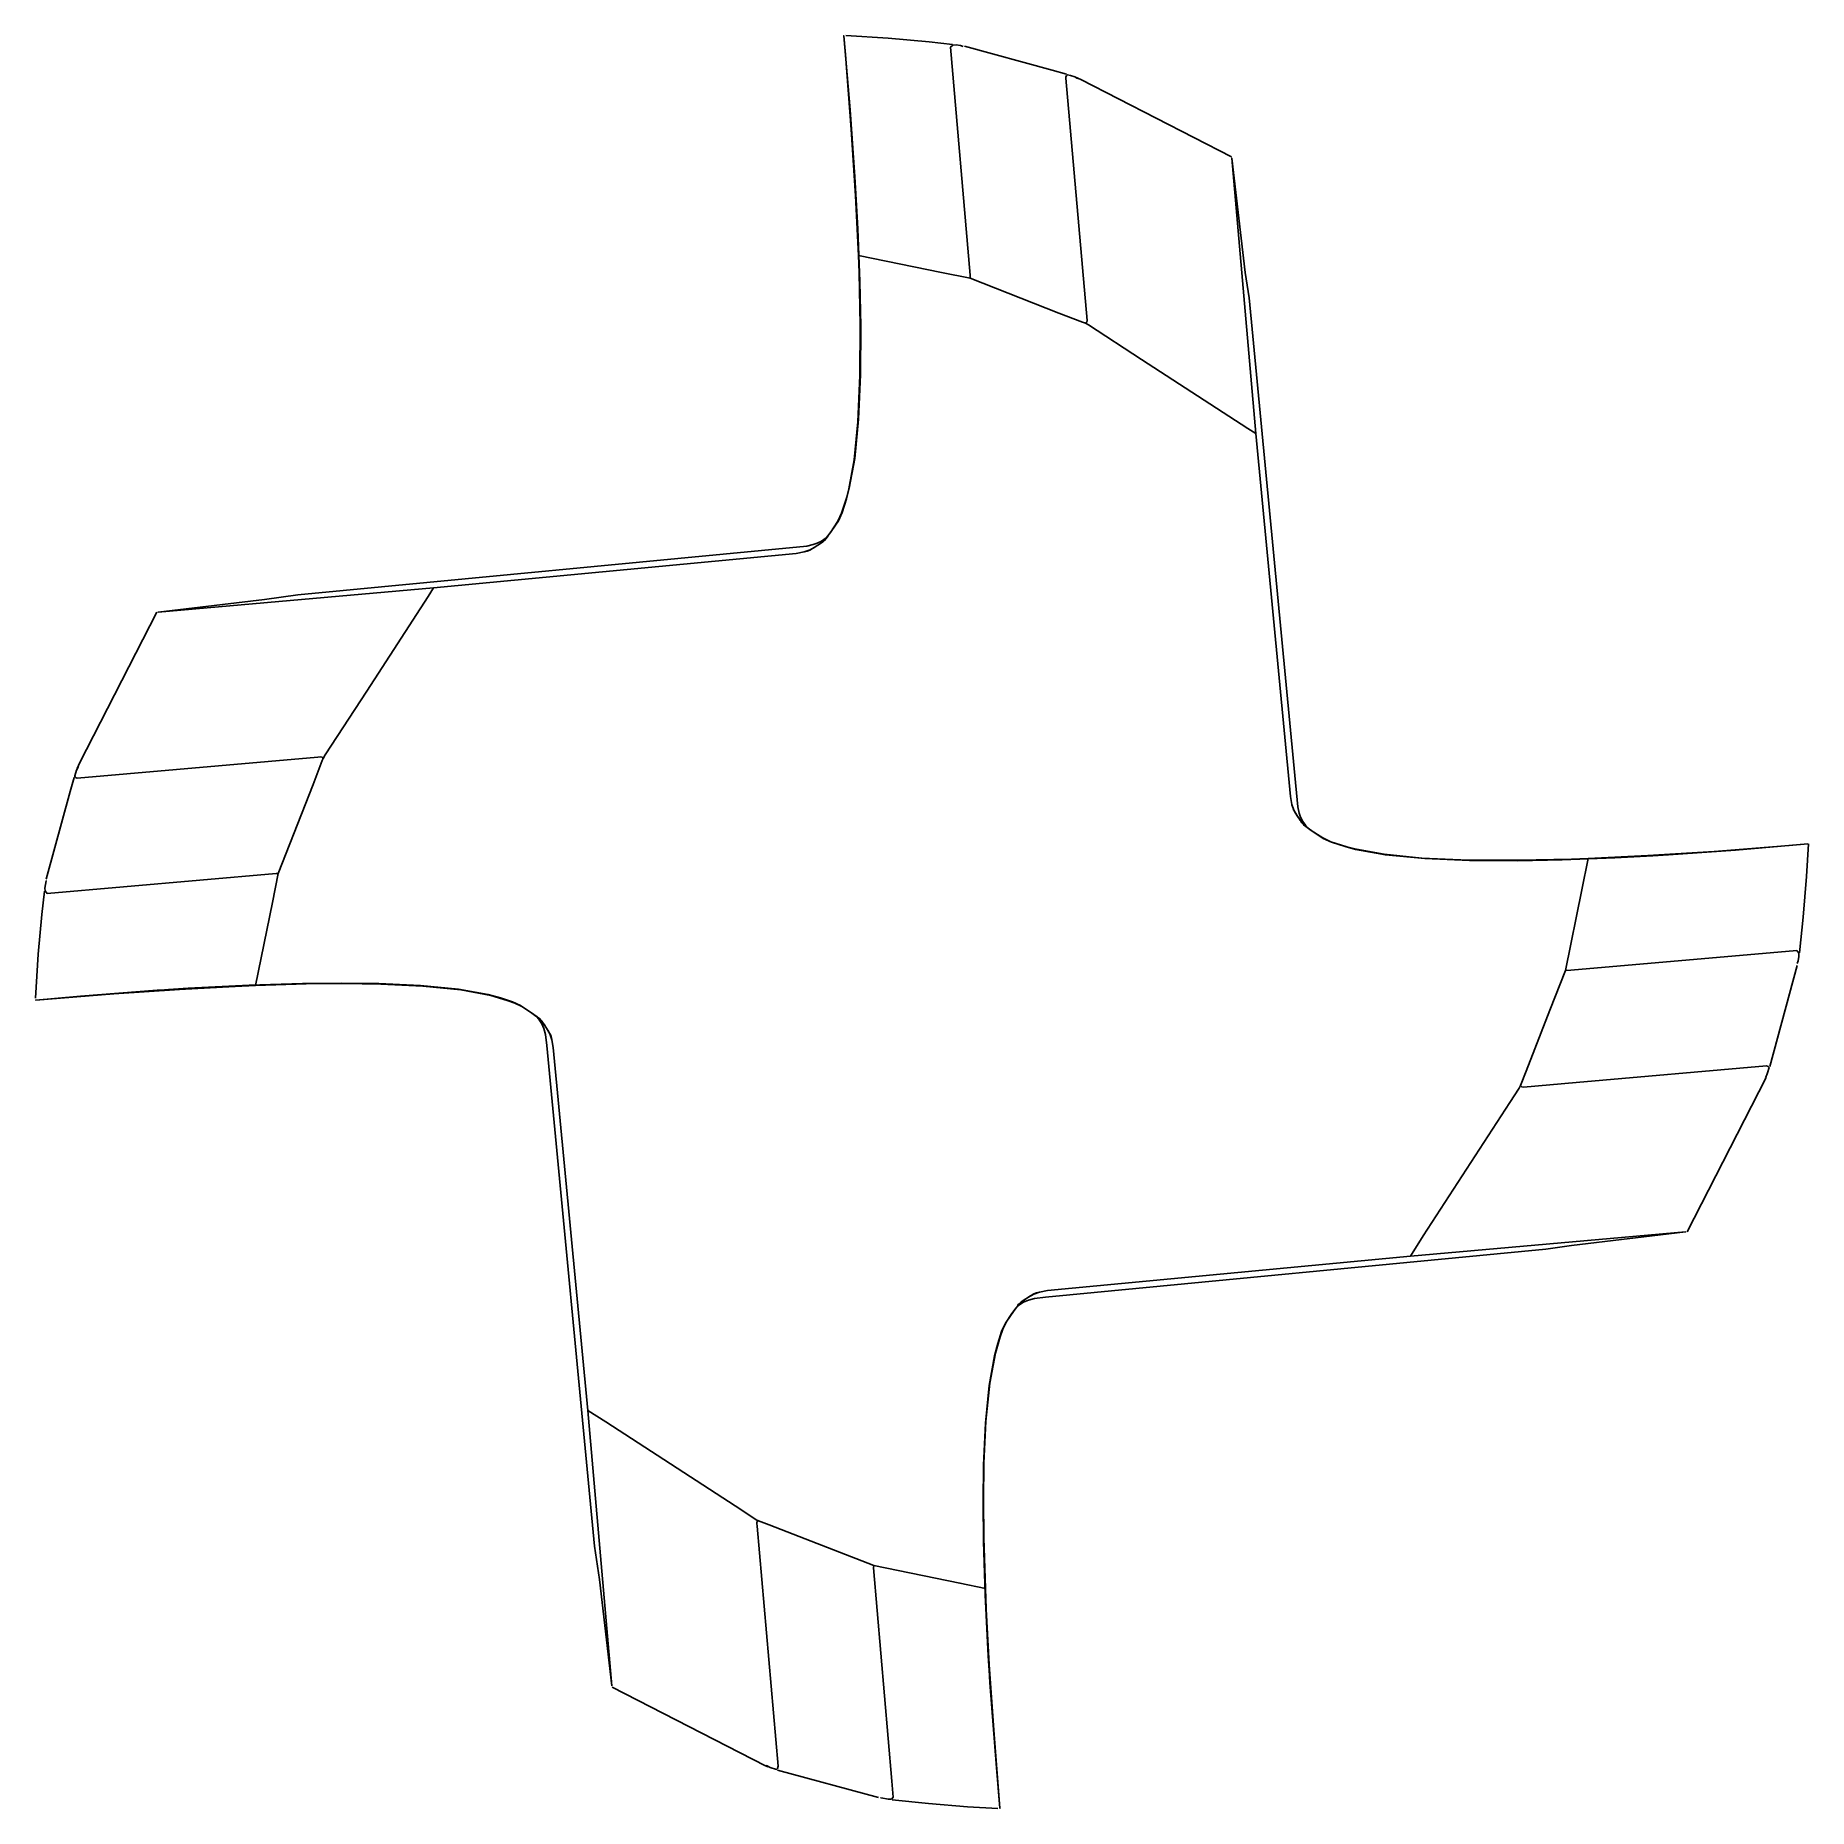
# Model space of a CAD drawing. Header units: millimetres. Extents: x -3.88 to 3.85, y -3.83 to 3.9.
import ezdxf

# ---------------------------------------------------------------- set-up
doc = ezdxf.new("R2010")
doc.units = ezdxf.units.MM
doc.linetypes.add('CONTN', pattern=[0])
doc.layers.add('FOREGROUND_LINES', color=7, linetype='CONTN')

msp = doc.modelspace()

# ---------------------------------------------------------------- linework, layer by layer
at = {"layer": 'FOREGROUND_LINES', "color": 241, "flags": 128}
for points in [[(-0.2932, 2.937), (-0.3058, 3.1972), (-0.3243, 3.4863), (-0.3498, 3.8133), (-0.3568, 3.8951), (-0.3294, 3.573), (-0.3084, 3.2803), (-0.3054, 3.231)], [(-0.3482, 3.8966), (-0.1637, 3.8851), (0.0153, 3.8693), (0.1176, 3.8577)], [(0.1947, 2.8378), (0.1948, 2.8516), (0.1086, 3.8458), (0.119, 3.8547), (0.1334, 3.8552), (0.1526, 3.8522), (0.1641, 3.8485)], [(-0.2932, 2.937), (0.0695, 2.8625), (0.1947, 2.8378)], [(2.8889, 0.3086), (3.1492, 0.3211), (3.4382, 0.3396), (3.7653, 0.3651), (3.8469, 0.3722), (3.5311, 0.3452), (3.2384, 0.3241), (3.1708, 0.3201)], [(3.8097, -0.1022), (3.8265, 0.0525), (3.8407, 0.2303), (3.8495, 0.3725)], [(-3.8332, 0.2127), (-3.8342, 0.2111), (-3.8402, 0.1791), (-3.8394, 0.1671), (-3.8304, 0.1566), (-2.8319, 0.2431), (-2.8225, 0.2427)], [(-2.9216, -0.2452), (-2.8472, 0.1173), (-2.8225, 0.2427)], [(2.7898, -0.1793), (2.8606, 0.1723), (2.8889, 0.3086)], [(-3.8812, -0.3002), (-3.8692, -0.1084), (-3.8539, 0.0638), (-3.8424, 0.1656)], [(2.7898, -0.1793), (2.8136, -0.1788), (3.7978, -0.0932), (3.8067, -0.1037), (3.8072, -0.118), (3.8041, -0.1372), (3.8004, -0.1487)], [(-3.3503, -0.2661), (-3.6843, -0.2916), (-3.8797, -0.3088), (-3.5392, -0.2813), (-3.2529, -0.2619), (-3.0126, -0.249)], [(-3.3503, -0.2661), (-3.3484, -0.266)], [(-3.3503, -0.2661), (-3.3484, -0.266)], [(-3.3503, -0.2661), (-3.3484, -0.266)], [(-3.3484, -0.266), (-3.3364, -0.2651)], [(-3.3364, -0.2651), (-3.3015, -0.2627)], [(-3.3364, -0.2651), (-3.3364, -0.2651)], [(-3.3364, -0.2651), (-3.3364, -0.2651)], [(-3.3364, -0.2651), (-3.3364, -0.2651)], [(-3.3015, -0.2627), (-3.3006, -0.2627)], [(-3.3015, -0.2627), (-3.3006, -0.2627)], [(-3.3015, -0.2627), (-3.3006, -0.2627)], [(-3.3006, -0.2627), (-3.2157, -0.2574)], [(-3.0126, -0.249), (-3.01, -0.2489)], [(-3.0126, -0.249), (-3.01, -0.2489)], [(-3.0126, -0.249), (-3.01, -0.2489)], [(-3.01, -0.2489), (-2.9216, -0.2452)], [(-0.1974, -3.7851), (-0.1958, -3.7862), (-0.1626, -3.7924), (-0.1513, -3.7924), (-0.148, -3.7914), (-0.1414, -3.783), (-0.1468, -3.7138), (-0.2275, -2.7838), (-0.2263, -2.7744)], [(-0.2263, -2.7744), (0.1495, -2.8505), (0.2606, -2.8736)], [(0.2643, -2.962), (0.2606, -2.8736)], [(0.2644, -2.9646), (0.2643, -2.962)], [(0.2644, -2.9646), (0.2643, -2.962)], [(0.2644, -2.9646), (0.2643, -2.962)], [(0.2814, -3.3023), (0.3069, -3.6363), (0.3241, -3.8317), (0.2967, -3.4912), (0.2772, -3.2049), (0.2644, -2.9646)], [(0.278, -3.2526), (0.2727, -3.1677)], [(0.2781, -3.2535), (0.278, -3.2526)], [(0.2781, -3.2535), (0.278, -3.2526)], [(0.2781, -3.2535), (0.278, -3.2526)], [(0.2805, -3.2883), (0.2781, -3.2535)], [(0.2805, -3.2884), (0.2805, -3.2883)], [(0.2805, -3.2884), (0.2805, -3.2883)], [(0.2805, -3.2884), (0.2805, -3.2883)], [(0.2813, -3.3004), (0.2805, -3.2884)], [(0.2814, -3.3023), (0.2813, -3.3004)], [(0.2814, -3.3023), (0.2813, -3.3004)], [(0.2814, -3.3023), (0.2813, -3.3004)], [(-0.1462, -3.7953), (0.0129, -3.8118), (0.1825, -3.8253), (0.3155, -3.8332)]]:
    msp.add_lwpolyline(points, dxfattribs=at)
at = {"layer": 'FOREGROUND_LINES', "color": 3, "flags": 128}
for points in [[(0.1698, 3.8494), (0.5522, 3.7453), (0.6139, 3.7283)], [(0.6967, 2.642), (0.7029, 2.6471), (0.7039, 2.6546), (0.611, 3.711), (0.6112, 3.7144), (0.6135, 3.7214), (0.6184, 3.7256), (0.6316, 3.7223), (0.6503, 3.7157), (0.6615, 3.7092)], [(0.1947, 2.8378), (0.5802, 2.6864), (0.6841, 2.6473), (0.6967, 2.642)], [(-3.6938, 0.7097), (-3.6938, 0.7097), (-3.7022, 0.6936), (-3.7102, 0.6692), (-3.71, 0.6656), (-3.7061, 0.6615), (-3.699, 0.6591), (-2.6503, 0.7505), (-2.6392, 0.752), (-2.6316, 0.751), (-2.6267, 0.7447)], [(-2.8225, 0.2427), (-2.6697, 0.6317), (-2.6307, 0.7351), (-2.6267, 0.7447)], [(-3.8341, 0.2178), (-3.7299, 0.6002), (-3.713, 0.6619)], [(2.594, -0.6813), (2.6183, -0.6183), (2.7213, -0.3527), (2.7898, -0.1793)], [(3.6803, -0.5985), (3.8002, -0.1573)], [(2.594, -0.6813), (2.599, -0.6876), (2.6066, -0.6886), (2.8365, -0.6678), (3.6663, -0.5958), (3.6735, -0.5981), (3.6777, -0.603), (3.6713, -0.6252), (3.6677, -0.6349), (3.6612, -0.6463)], [(-0.6943, -3.6458), (-0.6943, -3.6458), (-0.6782, -3.6542), (-0.6505, -3.6629), (-0.6458, -3.6588), (-0.6436, -3.6478), (-0.7352, -2.6023), (-0.7367, -2.5912), (-0.7356, -2.5836), (-0.7293, -2.5786)], [(-0.7293, -2.5786), (-0.6826, -2.597), (-0.5511, -2.647), (-0.2263, -2.7744)], [(-0.6455, -3.6656), (-0.2054, -3.7849)]]:
    msp.add_lwpolyline(points, dxfattribs=at)
at = {"layer": 'FOREGROUND_LINES', "color": 51, "flags": 128}
for points in [[(0.6535, 3.7149), (0.6768, 3.7046), (1.3341, 3.3679)], [(1.4399, 2.1617), (1.3347, 3.3617), (1.3939, 2.8634), (1.4105, 2.7525)], [(0.6967, 2.642), (0.7099, 2.6353), (0.9412, 2.4837), (1.4044, 2.1833), (1.4399, 2.1617)], [(-2.7372, 1.4586), (-2.8822, 1.4375), (-3.3461, 1.3828), (-3.3461, 1.3828), (-3.3463, 1.3827), (-2.1463, 1.4879)], [(-2.6267, 0.7447), (-2.6182, 0.7603), (-2.4362, 1.0386), (-2.1689, 1.4511), (-2.1463, 1.4879)], [(-3.6995, 0.7015), (-3.6894, 0.7247), (-3.3525, 1.3821)], [(2.1137, -1.4245), (2.1686, -1.3372), (2.5475, -0.7547), (2.5882, -0.6926), (2.594, -0.6813)], [(3.3199, -1.3187), (3.6627, -0.649), (3.6669, -0.6382)], [(2.1137, -1.4245), (3.3132, -1.3194), (2.8153, -1.3785), (2.7045, -1.3952)], [(-1.4432, -2.6892), (-1.4221, -2.8342), (-1.3675, -3.2979), (-1.4725, -2.0983)], [(-1.4725, -2.0983), (-1.3946, -2.1471), (-0.8021, -2.5326), (-0.7391, -2.574), (-0.7293, -2.5786)], [(-1.3667, -3.3045), (-0.6981, -3.6469), (-0.6862, -3.6515)]]:
    msp.add_lwpolyline(points, dxfattribs=at)
at = {"layer": 'FOREGROUND_LINES', "color": 30, "flags": 128}
for points in [[(-2.7372, 1.4586), (-0.518, 1.6708), (-0.4908, 1.6767), (-0.4735, 1.6826), (-0.4547, 1.6924), (-0.4386, 1.704), (-0.4256, 1.7162), (-0.4087, 1.7378), (-0.3803, 1.7811), (-0.364, 1.8174), (-0.3449, 1.8771), (-0.3327, 1.9228), (-0.3091, 2.0525), (-0.2925, 2.224), (-0.2843, 2.4189), (-0.2831, 2.6296), (-0.2871, 2.824), (-0.296, 3.0535), (-0.3054, 3.231)], [(-0.3054, 3.231), (-0.3054, 3.231)], [(1.4105, 2.7525), (1.4105, 2.7525)], [(1.4105, 2.7525), (1.6228, 0.5334), (1.6287, 0.5061), (1.6345, 0.4889), (1.6444, 0.47), (1.656, 0.4539), (1.6682, 0.4409), (1.6898, 0.4241), (1.7331, 0.3957), (1.7694, 0.3794), (1.8291, 0.3603), (1.8748, 0.348), (2.0045, 0.3245), (2.176, 0.3078), (2.3709, 0.2996), (2.5816, 0.2985), (2.7759, 0.3024), (3.0055, 0.3113), (3.1708, 0.3201)], [(-2.7372, 1.4586), (-2.7372, 1.4586)], [(3.1708, 0.3201), (3.1708, 0.3201)], [(-3.2157, -0.2574), (-2.9497, -0.244), (-2.7167, -0.2367), (-2.5457, -0.2351), (-2.3848, -0.2367), (-2.2018, -0.245), (-2.0372, -0.2611), (-1.9074, -0.2846), (-1.854, -0.2993), (-1.802, -0.316), (-1.7658, -0.3323), (-1.7225, -0.3607), (-1.6997, -0.3787), (-1.6857, -0.3943), (-1.674, -0.4118), (-1.6644, -0.4332), (-1.6573, -0.4592), (-1.6515, -0.5072), (-1.4432, -2.6892)], [(-3.2157, -0.2574), (-3.2157, -0.2574)], [(0.2727, -3.1677), (0.2593, -2.9017), (0.252, -2.6686), (0.2504, -2.4977), (0.2521, -2.3368), (0.2603, -2.1537), (0.2765, -1.9892), (0.3, -1.8594), (0.3146, -1.806), (0.3314, -1.754), (0.3477, -1.7178), (0.376, -1.6745), (0.394, -1.6517), (0.4096, -1.6377), (0.4272, -1.626), (0.4486, -1.6164), (0.4746, -1.6092), (0.5226, -1.6035), (2.7045, -1.3952)], [(2.7045, -1.3952), (2.7045, -1.3952)], [(-1.4432, -2.6892), (-1.4432, -2.6892)], [(0.2727, -3.1677), (0.2727, -3.1677)]]:
    msp.add_lwpolyline(points, dxfattribs=at)
at = {"layer": 'FOREGROUND_LINES', "color": 1, "flags": 128}
for points in [[(-2.1463, 1.4879), (-0.5638, 1.6387), (-0.5293, 1.6449), (-0.504, 1.654), (-0.4787, 1.6684), (-0.4489, 1.6892), (-0.4376, 1.7006), (-0.4376, 1.7006), (-0.4155, 1.7291), (-0.3826, 1.7791), (-0.3665, 1.8147), (-0.3442, 1.8841), (-0.3347, 1.9199), (-0.3115, 2.0469), (-0.2951, 2.2119), (-0.2863, 2.4144), (-0.2853, 2.6335), (-0.2904, 2.8635), (-0.2932, 2.937)], [(1.4399, 2.1617), (1.5907, 0.5791), (1.5969, 0.5446), (1.6059, 0.5193), (1.6204, 0.4941), (1.6412, 0.4643), (1.6526, 0.453), (1.6526, 0.453), (1.6811, 0.4308), (1.7311, 0.3979), (1.7667, 0.3819), (1.8361, 0.3595), (1.8719, 0.3501), (1.9989, 0.3269), (2.1639, 0.3104), (2.3663, 0.3016), (2.5855, 0.3006), (2.8154, 0.3058), (2.8889, 0.3086)], [(-0.4351, 1.7014), (-0.4406, 1.6958), (-0.4351, 1.7014)], [(-0.435, 1.7014), (-0.4405, 1.6958), (-0.435, 1.7014)], [(-0.4351, 1.7014), (-0.4403, 1.6962), (-0.4351, 1.7014)], [(-0.4357, 1.7012), (-0.438, 1.6988), (-0.4357, 1.7012)], [(-0.4356, 1.7011), (-0.438, 1.6987), (-0.4356, 1.7011)], [(-0.4356, 1.701), (-0.438, 1.6986), (-0.4356, 1.701)], [(-0.4357, 1.7021), (-0.4248, 1.7154)], [(-0.4357, 1.7019), (-0.4357, 1.7021)], [(-0.4357, 1.7016), (-0.4357, 1.7019)], [(-0.4357, 1.7014), (-0.4357, 1.7016)], [(-0.4357, 1.7014), (-0.4357, 1.7014)], [(-0.4357, 1.7014), (-0.4356, 1.7014)], [(-0.4356, 1.7006), (-0.4348, 1.7014)], [(-0.4356, 1.701), (-0.4352, 1.7014)], [(-0.4356, 1.701), (-0.4352, 1.7014)], [(-0.4356, 1.7014), (-0.4355, 1.7014)], [(-0.4355, 1.7014), (-0.4353, 1.7014)], [(-0.4353, 1.7014), (-0.4351, 1.7014)], [(-0.4351, 1.7014), (-0.4348, 1.7014)], [(-0.4348, 1.7014), (-0.4348, 1.7014)], [(-0.4248, 1.7158), (-0.4248, 1.716)], [(-0.4248, 1.7156), (-0.4248, 1.7158)], [(-0.4248, 1.7154), (-0.4248, 1.7156)], [(-0.5288, 1.6446), (-0.5279, 1.6449)], [(-0.5288, 1.6446), (-0.5288, 1.6446)], [(-0.5288, 1.6446), (-0.5288, 1.6446)], [(-0.5288, 1.6446), (-0.5288, 1.6446)], [(-0.5279, 1.645), (-0.5161, 1.6488)], [(-0.5279, 1.6449), (-0.5279, 1.645)], [(-0.5161, 1.6488), (-0.5043, 1.6526)], [(-0.5161, 1.6488), (-0.5161, 1.6488)], [(-0.5161, 1.6488), (-0.5161, 1.6488)], [(-0.5161, 1.6488), (-0.5161, 1.6488)], [(-0.5161, 1.6488), (-0.5161, 1.6488)], [(-0.5161, 1.6488), (-0.5161, 1.6488)], [(-0.5161, 1.6488), (-0.5161, 1.6488)], [(-0.5161, 1.6488), (-0.5161, 1.6488)], [(-0.5161, 1.6488), (-0.5161, 1.6488)], [(-0.5161, 1.6488), (-0.5161, 1.6488)], [(-0.5043, 1.6533), (-0.4927, 1.6594)], [(-0.5043, 1.6532), (-0.5043, 1.6533)], [(-0.5043, 1.653), (-0.5043, 1.6532)], [(-0.5043, 1.6528), (-0.5043, 1.653)], [(-0.5043, 1.6526), (-0.5043, 1.6528)], [(-0.5043, 1.6526), (-0.5043, 1.6526)], [(-0.5043, 1.6526), (-0.5043, 1.6526)], [(-0.5043, 1.6526), (-0.5043, 1.6526)], [(-0.5043, 1.6526), (-0.5043, 1.6526)], [(-0.5043, 1.6526), (-0.5043, 1.6526)], [(-0.5043, 1.6526), (-0.5043, 1.6526)], [(-0.5043, 1.6526), (-0.5043, 1.6526)], [(-0.5043, 1.6526), (-0.5043, 1.6526)], [(-0.5043, 1.6526), (-0.5043, 1.6526)], [(-0.5043, 1.6526), (-0.5043, 1.6526)], [(-0.4928, 1.6599), (-0.4898, 1.6616), (-0.4898, 1.6616), (-0.4698, 1.6741)], [(-0.4928, 1.6599), (-0.4918, 1.66)], [(-0.4927, 1.6595), (-0.4918, 1.66)], [(-0.4927, 1.6594), (-0.4927, 1.6595)], [(-0.4927, 1.6594), (-0.4927, 1.6594)], [(-0.4698, 1.6747), (-0.4582, 1.6815)], [(-0.4697, 1.6742), (-0.4698, 1.6747)], [(-0.4698, 1.6741), (-0.4697, 1.6742)], [(-0.4698, 1.6741), (-0.4698, 1.6741)], [(-0.4698, 1.6741), (-0.4698, 1.6741)], [(-0.4698, 1.6741), (-0.4698, 1.6741)], [(-0.4698, 1.6741), (-0.4698, 1.6741)], [(-0.4698, 1.6741), (-0.4698, 1.6741)], [(-0.4698, 1.6741), (-0.4698, 1.6741)], [(-0.4698, 1.6741), (-0.4698, 1.6741)], [(-0.4698, 1.6741), (-0.4698, 1.6741)], [(-0.4698, 1.6741), (-0.4698, 1.6741)], [(-0.4698, 1.6741), (-0.4698, 1.6741)], [(-0.4698, 1.6741), (-0.4698, 1.6741)], [(-0.4583, 1.6823), (-0.4491, 1.688)], [(-0.4583, 1.6818), (-0.4583, 1.6823)], [(-0.4582, 1.6814), (-0.4583, 1.6818)], [(-0.4582, 1.6814), (-0.4582, 1.6815)], [(-0.4582, 1.6815), (-0.4582, 1.6815)], [(-0.4582, 1.6815), (-0.4582, 1.6815)], [(-0.4582, 1.6815), (-0.4582, 1.6815)], [(-0.4582, 1.6815), (-0.4582, 1.6815)], [(-0.4582, 1.6815), (-0.4582, 1.6815)], [(-0.4582, 1.6815), (-0.4582, 1.6815)], [(-0.4582, 1.6815), (-0.4582, 1.6815)], [(-0.4582, 1.6815), (-0.4582, 1.6815)], [(-0.4582, 1.6814), (-0.4582, 1.6814)], [(-0.4582, 1.6814), (-0.4582, 1.6814)], [(-0.4491, 1.688), (-0.4468, 1.69)], [(-0.4491, 1.688), (-0.449, 1.688)], [(-0.4491, 1.688), (-0.4491, 1.688)], [(-0.4491, 1.688), (-0.4491, 1.688)], [(-0.4491, 1.688), (-0.449, 1.688)], [(-0.449, 1.688), (-0.449, 1.688)], [(-0.449, 1.688), (-0.449, 1.688)], [(-0.449, 1.688), (-0.449, 1.688)], [(-0.449, 1.688), (-0.449, 1.688)], [(-0.449, 1.688), (-0.449, 1.688)], [(-0.4468, 1.6901), (-0.4356, 1.7007)], [(-0.4468, 1.69), (-0.4468, 1.6901)], [(-0.4468, 1.69), (-0.4468, 1.69)], [(-0.4356, 1.7007), (-0.4355, 1.7008), (-0.4356, 1.7007)], [(-0.4356, 1.7006), (-0.4356, 1.7007)], [(-0.4356, 1.7007), (-0.4356, 1.7007)], [(-0.4356, 1.7007), (-0.4356, 1.7007)], [(-0.4356, 1.7006), (-0.4356, 1.7006)], [(-0.4356, 1.7006), (-0.4356, 1.7006)], [(-0.4356, 1.7006), (-0.4356, 1.7006)], [(-0.4356, 1.7006), (-0.4356, 1.7006)], [(-0.4356, 1.7006), (-0.4356, 1.7006)], [(-0.4356, 1.7006), (-0.4356, 1.7006)], [(-0.4356, 1.7006), (-0.4356, 1.7006)], [(1.5966, 0.5442), (1.5966, 0.5442)], [(1.5966, 0.5442), (1.5966, 0.5442)], [(1.5966, 0.5442), (1.5966, 0.5442)], [(1.5966, 0.5442), (1.5969, 0.5432)], [(1.5969, 0.5432), (1.5969, 0.5432)], [(1.5969, 0.5432), (1.6007, 0.5314)], [(1.6007, 0.5314), (1.6008, 0.5314)], [(1.6007, 0.5314), (1.6007, 0.5314)], [(1.6007, 0.5314), (1.6007, 0.5314)], [(1.6007, 0.5314), (1.6007, 0.5314)], [(1.6007, 0.5314), (1.6007, 0.5314)], [(1.6007, 0.5314), (1.6007, 0.5314)], [(1.6007, 0.5314), (1.6007, 0.5314)], [(1.6007, 0.5314), (1.6007, 0.5314)], [(1.6007, 0.5314), (1.6007, 0.5314)], [(1.6008, 0.5314), (1.6046, 0.5196)], [(1.6046, 0.5196), (1.6046, 0.5196)], [(1.6046, 0.5196), (1.6046, 0.5196)], [(1.6046, 0.5196), (1.6046, 0.5196)], [(1.6046, 0.5196), (1.6046, 0.5196)], [(1.6046, 0.5196), (1.6046, 0.5196)], [(1.6046, 0.5196), (1.6046, 0.5196)], [(1.6046, 0.5196), (1.6046, 0.5196)], [(1.6046, 0.5196), (1.6046, 0.5196)], [(1.6046, 0.5196), (1.6046, 0.5196)], [(1.6046, 0.5196), (1.6046, 0.5196)], [(1.6046, 0.5196), (1.6048, 0.5196)], [(1.6048, 0.5196), (1.605, 0.5197)], [(1.605, 0.5197), (1.6051, 0.5197)], [(1.6051, 0.5197), (1.6053, 0.5197)], [(1.6053, 0.5197), (1.6114, 0.5081)], [(1.6114, 0.5081), (1.6114, 0.5081)], [(1.6114, 0.5081), (1.6114, 0.5081)], [(1.6114, 0.5081), (1.612, 0.5072)], [(1.612, 0.5072), (1.6119, 0.5081)], [(1.6119, 0.5081), (1.6136, 0.5051), (1.6136, 0.5052), (1.6261, 0.4852)], [(1.6261, 0.4851), (1.6261, 0.4852)], [(1.6261, 0.4852), (1.6261, 0.4852)], [(1.6261, 0.4852), (1.6261, 0.4852)], [(1.6261, 0.4852), (1.6261, 0.4852)], [(1.6261, 0.4852), (1.6261, 0.4852)], [(1.6261, 0.4851), (1.6261, 0.4851)], [(1.6261, 0.4851), (1.6262, 0.4851)], [(1.6261, 0.4851), (1.6261, 0.4851)], [(1.6261, 0.4851), (1.6261, 0.4851)], [(1.6261, 0.4851), (1.6261, 0.4851)], [(1.6261, 0.4851), (1.6261, 0.4851)], [(1.6261, 0.4851), (1.6261, 0.4851)], [(1.6262, 0.4851), (1.6266, 0.4851)], [(1.6266, 0.4851), (1.6335, 0.4736)], [(1.6334, 0.4736), (1.6338, 0.4736)], [(1.6334, 0.4736), (1.6334, 0.4736)], [(1.6334, 0.4736), (1.6334, 0.4736)], [(1.6334, 0.4736), (1.6334, 0.4736)], [(1.6334, 0.4736), (1.6334, 0.4736)], [(1.6334, 0.4736), (1.6334, 0.4736)], [(1.6334, 0.4736), (1.6334, 0.4736)], [(1.6334, 0.4736), (1.6334, 0.4736)], [(1.6334, 0.4736), (1.6334, 0.4736)], [(1.6334, 0.4736), (1.6334, 0.4736)], [(1.6334, 0.4736), (1.6334, 0.4736)], [(1.6334, 0.4736), (1.6335, 0.4736)], [(1.6338, 0.4736), (1.6343, 0.4736)], [(1.6343, 0.4736), (1.64, 0.4644)], [(1.64, 0.4644), (1.64, 0.4644)], [(1.64, 0.4644), (1.64, 0.4644)], [(1.64, 0.4644), (1.64, 0.4644)], [(1.64, 0.4644), (1.64, 0.4644)], [(1.64, 0.4644), (1.64, 0.4644)], [(1.64, 0.4644), (1.64, 0.4644)], [(1.64, 0.4644), (1.64, 0.4644)], [(1.64, 0.4644), (1.64, 0.4644)], [(1.64, 0.4644), (1.64, 0.4644)], [(1.64, 0.4644), (1.642, 0.4622)], [(1.642, 0.4622), (1.642, 0.4622)], [(1.642, 0.4622), (1.642, 0.4622)], [(1.642, 0.4622), (1.6527, 0.451)], [(1.6534, 0.4504), (1.6478, 0.456), (1.6534, 0.4504)], [(1.6534, 0.4503), (1.6478, 0.4559), (1.6534, 0.4503)], [(1.6534, 0.4505), (1.6482, 0.4556), (1.6534, 0.4505)], [(1.653, 0.451), (1.6506, 0.4533), (1.653, 0.451)], [(1.6531, 0.451), (1.6507, 0.4533), (1.6531, 0.451)], [(1.6531, 0.451), (1.6508, 0.4533), (1.6531, 0.451)], [(1.6526, 0.451), (1.6534, 0.4501)], [(1.6526, 0.451), (1.6526, 0.451)], [(1.6526, 0.451), (1.6526, 0.451)], [(1.6526, 0.451), (1.6526, 0.451)], [(1.6526, 0.451), (1.6526, 0.451)], [(1.6526, 0.451), (1.6526, 0.451)], [(1.6526, 0.451), (1.6526, 0.451)], [(1.6526, 0.451), (1.6526, 0.451)], [(1.6526, 0.451), (1.6526, 0.451)], [(1.6526, 0.451), (1.6526, 0.451)], [(1.6526, 0.451), (1.6526, 0.451)], [(1.6526, 0.451), (1.6527, 0.4509), (1.6527, 0.451)], [(1.653, 0.451), (1.6534, 0.4506)], [(1.653, 0.451), (1.6534, 0.4506)], [(1.6533, 0.4509), (1.6533, 0.451)], [(1.6533, 0.451), (1.6534, 0.451)], [(1.6534, 0.4506), (1.6533, 0.4509)], [(1.6534, 0.451), (1.6534, 0.451)], [(1.6534, 0.451), (1.6536, 0.451)], [(1.6534, 0.4504), (1.6534, 0.4506)], [(1.6534, 0.4502), (1.6534, 0.4504)], [(1.6534, 0.4501), (1.6534, 0.4502)], [(1.6536, 0.451), (1.6538, 0.4511)], [(1.6538, 0.4511), (1.6541, 0.4511)], [(1.6541, 0.4511), (1.6673, 0.4401)], [(1.6673, 0.4401), (1.6676, 0.4401)], [(1.6676, 0.4401), (1.6678, 0.4401)], [(1.6678, 0.4401), (1.668, 0.4402)], [(-2.9216, -0.2452), (-2.7014, -0.2385), (-2.5375, -0.2371), (-2.3755, -0.2388), (-2.1922, -0.2474), (-2.0266, -0.2642), (-1.8964, -0.2885), (-1.8244, -0.3099), (-1.791, -0.3219), (-1.7604, -0.3364), (-1.7137, -0.3675), (-1.6853, -0.3895), (-1.6736, -0.4012), (-1.6531, -0.4307), (-1.6386, -0.4559), (-1.6295, -0.4814), (-1.6234, -0.5157), (-1.4725, -2.0983)], [(-1.7006, -0.3768), (-1.7004, -0.3768)], [(-1.7004, -0.3768), (-1.7003, -0.3768)], [(-1.7003, -0.3768), (-1.7, -0.3767)], [(-1.7, -0.3767), (-1.6867, -0.3877)], [(-1.6867, -0.3877), (-1.6865, -0.3877)], [(-1.6865, -0.3877), (-1.6863, -0.3877)], [(-1.6863, -0.3877), (-1.6861, -0.3877)], [(-1.6861, -0.3868), (-1.6861, -0.3867)], [(-1.6861, -0.3867), (-1.6852, -0.3876)], [(-1.6861, -0.387), (-1.6861, -0.3868)], [(-1.6861, -0.3869), (-1.6804, -0.3926), (-1.6861, -0.3869)], [(-1.686, -0.3873), (-1.6861, -0.387)], [(-1.6861, -0.387), (-1.6804, -0.3927), (-1.6861, -0.387)], [(-1.6861, -0.3877), (-1.686, -0.3877)], [(-1.686, -0.3871), (-1.6808, -0.3923), (-1.686, -0.3871)], [(-1.686, -0.3872), (-1.6856, -0.3876)], [(-1.686, -0.3872), (-1.6856, -0.3876)], [(-1.686, -0.3875), (-1.686, -0.3873)], [(-1.686, -0.3876), (-1.686, -0.3875)], [(-1.686, -0.3877), (-1.686, -0.3876)], [(-1.6858, -0.3876), (-1.6833, -0.3901), (-1.6858, -0.3876)], [(-1.6857, -0.3876), (-1.6832, -0.3901), (-1.6857, -0.3876)], [(-1.6856, -0.3876), (-1.6831, -0.3901), (-1.6856, -0.3876)], [(-1.6853, -0.3876), (-1.6854, -0.3875), (-1.6853, -0.3876)], [(-1.6853, -0.3876), (-1.6853, -0.3876)], [(-1.6853, -0.3876), (-1.6747, -0.3988)], [(-1.6853, -0.3876), (-1.6853, -0.3876)], [(-1.6853, -0.3876), (-1.6853, -0.3876)], [(-1.6853, -0.3876), (-1.6853, -0.3876)], [(-1.6853, -0.3876), (-1.6853, -0.3876)], [(-1.6853, -0.3876), (-1.6853, -0.3876)], [(-1.6853, -0.3876), (-1.6853, -0.3876)], [(-1.6853, -0.3876), (-1.6853, -0.3876)], [(-1.6853, -0.3876), (-1.6853, -0.3876)], [(-1.6853, -0.3876), (-1.6853, -0.3876)], [(-1.6853, -0.3876), (-1.6852, -0.3876)], [(-1.6747, -0.3988), (-1.6747, -0.3988)], [(-1.6747, -0.3988), (-1.6747, -0.3988)], [(-1.6747, -0.3988), (-1.6747, -0.3988)], [(-1.6747, -0.3988), (-1.6727, -0.401)], [(-1.6727, -0.401), (-1.6727, -0.401)], [(-1.6727, -0.401), (-1.6669, -0.4103)], [(-1.6727, -0.401), (-1.6727, -0.401)], [(-1.6727, -0.401), (-1.6727, -0.401)], [(-1.6727, -0.401), (-1.6727, -0.401)], [(-1.6727, -0.401), (-1.6727, -0.401)], [(-1.6727, -0.401), (-1.6727, -0.401)], [(-1.6727, -0.401), (-1.6727, -0.401)], [(-1.6727, -0.401), (-1.6727, -0.401)], [(-1.6669, -0.4103), (-1.6664, -0.4102)], [(-1.6664, -0.4102), (-1.6661, -0.4102)], [(-1.6661, -0.4102), (-1.6661, -0.4102)], [(-1.6661, -0.4102), (-1.6593, -0.4217)], [(-1.6661, -0.4102), (-1.6661, -0.4102)], [(-1.6661, -0.4102), (-1.6661, -0.4102)], [(-1.6661, -0.4102), (-1.6661, -0.4102)], [(-1.6661, -0.4102), (-1.6661, -0.4102)], [(-1.6661, -0.4102), (-1.6661, -0.4102)], [(-1.6661, -0.4102), (-1.6661, -0.4102)], [(-1.6661, -0.4102), (-1.6661, -0.4102)], [(-1.6661, -0.4102), (-1.6661, -0.4102)], [(-1.6661, -0.4102), (-1.6661, -0.4102)], [(-1.6661, -0.4102), (-1.6661, -0.4102)], [(-1.6661, -0.4102), (-1.6661, -0.4102)], [(-1.6593, -0.4217), (-1.6588, -0.4217)], [(-1.6588, -0.4217), (-1.6587, -0.4217)], [(-1.6587, -0.4218), (-1.6587, -0.4217)], [(-1.6587, -0.4217), (-1.6587, -0.4217)], [(-1.6587, -0.4218), (-1.6587, -0.4218)], [(-1.6587, -0.4218), (-1.6461, -0.4422), (-1.6462, -0.4418), (-1.6446, -0.4448)], [(-1.6587, -0.4218), (-1.6587, -0.4218)], [(-1.6587, -0.4218), (-1.6587, -0.4218)], [(-1.6587, -0.4218), (-1.6587, -0.4218)], [(-1.6587, -0.4218), (-1.6587, -0.4218)], [(-1.6587, -0.4218), (-1.6587, -0.4218)], [(-1.6587, -0.4218), (-1.6587, -0.4218)], [(-1.6587, -0.4218), (-1.6587, -0.4218)], [(-1.6587, -0.4218), (-1.6587, -0.4218)], [(-1.6446, -0.4448), (-1.6441, -0.4447)], [(-1.6441, -0.4447), (-1.6441, -0.4447)], [(-1.6441, -0.4447), (-1.6441, -0.4447)], [(-1.6441, -0.4447), (-1.638, -0.4563)], [(-1.6441, -0.4447), (-1.6441, -0.4447)], [(-1.638, -0.4563), (-1.6378, -0.4563)], [(-1.6378, -0.4563), (-1.6376, -0.4563)], [(-1.6376, -0.4563), (-1.6375, -0.4563)], [(-1.6375, -0.4563), (-1.6373, -0.4563)], [(-1.6373, -0.4563), (-1.6373, -0.4563)], [(-1.6373, -0.4563), (-1.6373, -0.4563)], [(-1.6373, -0.4563), (-1.6334, -0.4681)], [(-1.6373, -0.4563), (-1.6373, -0.4563)], [(-1.6373, -0.4563), (-1.6373, -0.4563)], [(-1.6373, -0.4563), (-1.6373, -0.4563)], [(-1.6373, -0.4563), (-1.6373, -0.4563)], [(-1.6373, -0.4563), (-1.6373, -0.4563)], [(-1.6373, -0.4563), (-1.6373, -0.4563)], [(-1.6373, -0.4563), (-1.6373, -0.4563)], [(-1.6373, -0.4563), (-1.6373, -0.4563)], [(-1.6373, -0.4563), (-1.6373, -0.4563)], [(-1.6334, -0.4681), (-1.6334, -0.4681)], [(-1.6334, -0.4681), (-1.6334, -0.4681)], [(-1.6334, -0.4681), (-1.6296, -0.4799)], [(-1.6334, -0.4681), (-1.6334, -0.4681)], [(-1.6334, -0.4681), (-1.6334, -0.4681)], [(-1.6334, -0.4681), (-1.6334, -0.4681)], [(-1.6334, -0.4681), (-1.6334, -0.4681)], [(-1.6334, -0.4681), (-1.6334, -0.4681)], [(-1.6334, -0.4681), (-1.6334, -0.4681)], [(-1.6334, -0.4681), (-1.6334, -0.4681)], [(-1.6334, -0.4681), (-1.6334, -0.4681)], [(-1.6296, -0.4799), (-1.6296, -0.4799)], [(-1.6296, -0.4799), (-1.6293, -0.4808)], [(-1.6293, -0.4808), (-1.6293, -0.4808)], [(-1.6293, -0.4808), (-1.6293, -0.4808)], [(-1.6293, -0.4808), (-1.6293, -0.4808)], [(0.2606, -2.8736), (0.2539, -2.6534), (0.2524, -2.4895), (0.2542, -2.3275), (0.2627, -2.1442), (0.2795, -1.9785), (0.3039, -1.8484), (0.3252, -1.7763), (0.3372, -1.743), (0.3518, -1.7124), (0.3828, -1.6657), (0.405, -1.6372), (0.405, -1.6372), (0.4168, -1.6253), (0.4461, -1.605), (0.4713, -1.5906), (0.4968, -1.5815), (0.5311, -1.5754), (2.1137, -1.4245)], [(0.4164, -1.6247), (0.4256, -1.6189)], [(0.4256, -1.6184), (0.4255, -1.6181)], [(0.4255, -1.6181), (0.4255, -1.6181)], [(0.4255, -1.6181), (0.4255, -1.6181)], [(0.4255, -1.6181), (0.4255, -1.6181)], [(0.4255, -1.6181), (0.4255, -1.6181)], [(0.4255, -1.6181), (0.4255, -1.6181)], [(0.4255, -1.6181), (0.4255, -1.6181)], [(0.4255, -1.6181), (0.4255, -1.6181)], [(0.4255, -1.6181), (0.4255, -1.6181)], [(0.4255, -1.6181), (0.4255, -1.6181)], [(0.4255, -1.6181), (0.4371, -1.6113)], [(0.4255, -1.6181), (0.4255, -1.6181)], [(0.4255, -1.6181), (0.4255, -1.6181)], [(0.4255, -1.6181), (0.4255, -1.6181)], [(0.4256, -1.6189), (0.4256, -1.6184)], [(0.4371, -1.6108), (0.4371, -1.6107)], [(0.4371, -1.6107), (0.4371, -1.6107)], [(0.4371, -1.6107), (0.4371, -1.6107)], [(0.4371, -1.6107), (0.4371, -1.6107)], [(0.4371, -1.6107), (0.4371, -1.6107)], [(0.4371, -1.6107), (0.4371, -1.6107)], [(0.4371, -1.6107), (0.4371, -1.6107)], [(0.4371, -1.6107), (0.4371, -1.6107)], [(0.4371, -1.6107), (0.4371, -1.6107)], [(0.4371, -1.6107), (0.4371, -1.6107)], [(0.4371, -1.6107), (0.4371, -1.6107)], [(0.4371, -1.6107), (0.4372, -1.6107)], [(0.4371, -1.6113), (0.4371, -1.6108)], [(0.4372, -1.6107), (0.4576, -1.5981), (0.4571, -1.5982), (0.4601, -1.5966)], [(0.4601, -1.5961), (0.4717, -1.59)], [(0.4601, -1.5966), (0.4601, -1.5961)], [(0.4601, -1.5961), (0.4601, -1.5961)], [(0.4601, -1.5961), (0.4601, -1.5961)], [(0.4601, -1.5961), (0.4601, -1.5961)], [(0.4716, -1.5892), (0.4834, -1.5854)], [(0.4716, -1.5893), (0.4716, -1.5892)], [(0.4716, -1.5892), (0.4716, -1.5892)], [(0.4716, -1.5892), (0.4716, -1.5892)], [(0.4716, -1.5892), (0.4716, -1.5892)], [(0.4716, -1.5892), (0.4716, -1.5892)], [(0.4716, -1.5892), (0.4716, -1.5892)], [(0.4716, -1.5892), (0.4716, -1.5892)], [(0.4716, -1.5892), (0.4716, -1.5892)], [(0.4716, -1.5892), (0.4716, -1.5892)], [(0.4716, -1.5892), (0.4716, -1.5892)], [(0.4716, -1.5892), (0.4716, -1.5892)], [(0.4716, -1.5894), (0.4716, -1.5893)], [(0.4716, -1.5896), (0.4716, -1.5894)], [(0.4717, -1.5898), (0.4716, -1.5896)], [(0.4717, -1.59), (0.4717, -1.5898)], [(0.4834, -1.5854), (0.4952, -1.5816)], [(0.4834, -1.5854), (0.4834, -1.5854)], [(0.4834, -1.5854), (0.4834, -1.5854)], [(0.4834, -1.5854), (0.4834, -1.5854)], [(0.4834, -1.5854), (0.4834, -1.5854)], [(0.4834, -1.5854), (0.4834, -1.5854)], [(0.4834, -1.5854), (0.4834, -1.5854)], [(0.4834, -1.5854), (0.4834, -1.5854)], [(0.4834, -1.5854), (0.4834, -1.5854)], [(0.4834, -1.5854), (0.4834, -1.5854)], [(0.4834, -1.5854), (0.4834, -1.5854)], [(0.4952, -1.5815), (0.4961, -1.5812)], [(0.4952, -1.5816), (0.4952, -1.5815)], [(0.4961, -1.5812), (0.4961, -1.5812)], [(0.4961, -1.5812), (0.4961, -1.5812)], [(0.4961, -1.5812), (0.4961, -1.5812)], [(0.3921, -1.652), (0.4031, -1.6387)], [(0.3921, -1.6522), (0.3921, -1.652)], [(0.3921, -1.6524), (0.3921, -1.6522)], [(0.3921, -1.6526), (0.3921, -1.6524)], [(0.4021, -1.6381), (0.4029, -1.6372)], [(0.4021, -1.6381), (0.4024, -1.638)], [(0.4021, -1.6381), (0.4021, -1.6381)], [(0.4023, -1.638), (0.407, -1.6333), (0.4023, -1.638)], [(0.4024, -1.638), (0.4071, -1.6333), (0.4024, -1.638)], [(0.4024, -1.638), (0.4026, -1.638)], [(0.4025, -1.638), (0.4068, -1.6336), (0.4025, -1.638)], [(0.4026, -1.638), (0.403, -1.6376)], [(0.4026, -1.638), (0.403, -1.6376)], [(0.4026, -1.638), (0.4028, -1.638)], [(0.4028, -1.638), (0.403, -1.638)], [(0.4029, -1.6373), (0.4142, -1.6267)], [(0.4029, -1.6373), (0.4029, -1.6372)], [(0.4029, -1.6372), (0.4029, -1.6372)], [(0.4029, -1.6372), (0.4029, -1.6372)], [(0.4029, -1.6372), (0.4029, -1.6372)], [(0.4029, -1.6373), (0.4029, -1.6373)], [(0.4029, -1.6373), (0.4029, -1.6374), (0.4029, -1.6373)], [(0.4029, -1.6373), (0.4029, -1.6373)], [(0.4029, -1.6373), (0.4029, -1.6373)], [(0.4029, -1.6373), (0.4029, -1.6373)], [(0.4029, -1.6373), (0.4029, -1.6373)], [(0.4029, -1.6373), (0.4029, -1.6373)], [(0.4029, -1.6373), (0.4029, -1.6373)], [(0.403, -1.6376), (0.403, -1.6376)], [(0.403, -1.6377), (0.403, -1.6377)], [(0.403, -1.6378), (0.403, -1.6378)], [(0.403, -1.638), (0.403, -1.638)], [(0.403, -1.6383), (0.403, -1.638)], [(0.403, -1.638), (0.403, -1.638)], [(0.403, -1.6385), (0.403, -1.6383)], [(0.4031, -1.6387), (0.403, -1.6385)], [(0.4142, -1.6266), (0.4163, -1.6247)], [(0.4142, -1.6267), (0.4142, -1.6266)], [(0.4142, -1.6266), (0.4142, -1.6266)], [(0.4142, -1.6266), (0.4142, -1.6266)], [(0.4163, -1.6247), (0.4163, -1.6247)], [(0.4163, -1.6247), (0.4164, -1.6247)], [(0.4164, -1.6247), (0.4164, -1.6247)], [(0.4164, -1.6247), (0.4164, -1.6247)], [(0.4164, -1.6247), (0.4164, -1.6247)], [(0.4164, -1.6247), (0.4164, -1.6247)], [(0.4164, -1.6247), (0.4164, -1.6247)], [(0.4164, -1.6247), (0.4164, -1.6247)]]:
    msp.add_lwpolyline(points, dxfattribs=at)

doc.saveas('drawing.dxf')
